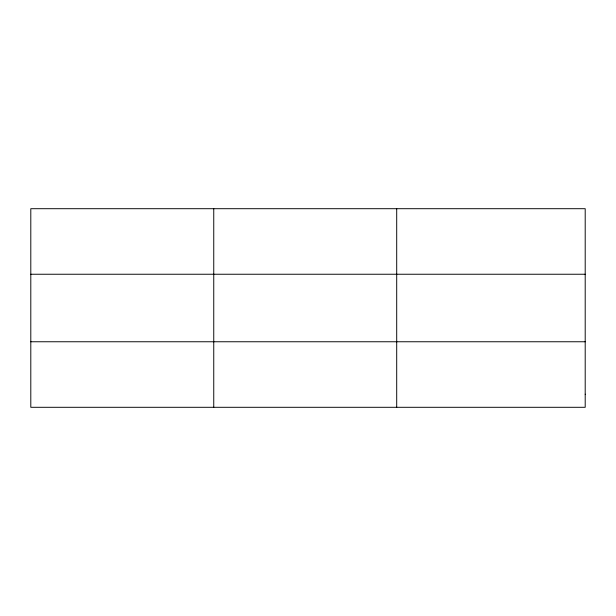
<?xml version="1.0" encoding="UTF-8"?>
<svg xmlns="http://www.w3.org/2000/svg" width="616" height="616" viewBox="0 0 616 616"><rect width="100%" height="100%" fill="white"/><g stroke="black" fill="none" stroke-linecap="round" stroke-linejoin="round"><path stroke-width="0.92" d="M213.752 407.299L213.752 208.701M396.704 407.299L396.704 208.701M30.8 274.243L585.2 274.243M30.8 341.757L585.2 341.757M585.2 394.186L585.2 407.299L30.8 407.299L30.8 208.701L585.2 208.701L585.2 394.186"/></g></svg>
